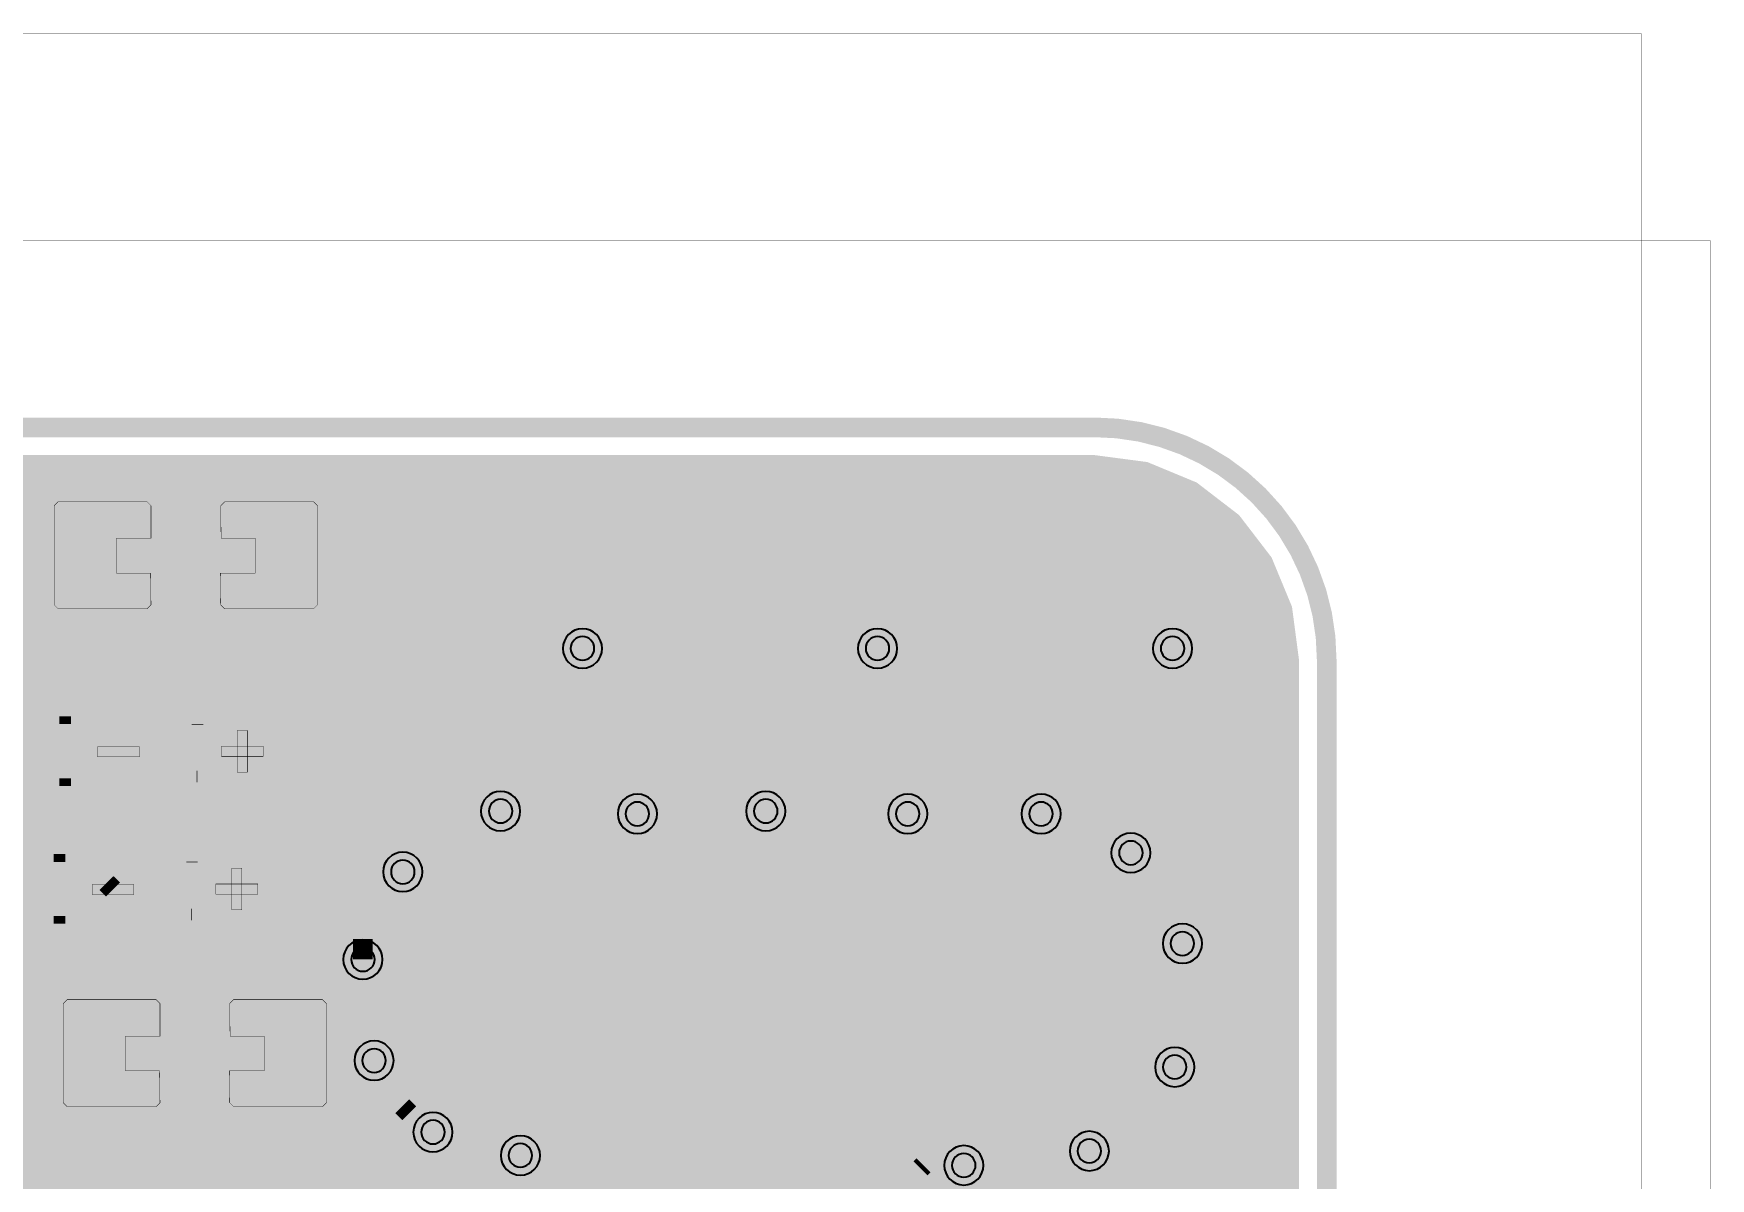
# Model space of a CAD drawing. Header units: millimetres. Extents: x -4.6 to 44.8, y -59.8 to 6.4.
# Drawn here: x 23.18 to 44.83, y -9.69 to 5.08 of the extents above; entities that cross this region are included whole.
import ezdxf

# ---------------------------------------------------------------- set-up
doc = ezdxf.new("R2010")
doc.units = ezdxf.units.MM
doc.header["$MEASUREMENT"] = 0
for name, color, linetype, true_color in [('Board-Outline-Layer', 7, 'Continuous', 0xff00ff), ('Bottom-Layer', 7, 'Continuous', 0x0000ff), ('Bottom-Paste-Mask-Layer', 7, 'Continuous', 0x800000), ('Bottom-Solder-Mask-Layer', 7, 'Continuous', 0xaa00ff), ('Document-Layer', 7, 'Continuous', 0xffffff), ('Hole-Layer', 7, 'Continuous', 0x222222), ('Multi-Layer', 7, 'Continuous', 0xc0c0c0), ('Top-Layer', 7, 'Continuous', 0xff0000), ('Top-Paste-Mask-Layer', 7, 'Continuous', 0x808080), ('Top-Silkscreen-Layer', 7, 'Continuous', 0xffcc00), ('Top-Solder-Mask-Layer', 7, 'Continuous', 0x800080)]:
    doc.layers.add(name, color=color, linetype=linetype, true_color=true_color)

msp = doc.modelspace()

# ---------------------------------------------------------------- hatches: boundary and pattern name
at = {"layer": 'Bottom-Layer'}
for points in [[(39.52, -3), (39.52, -40.317), (39.234, -39.841), (38.804, -39.491), (38.28, -39.308), (37.725, -39.314), (37.206, -39.508), (36.783, -39.867), (36.507, -40.348), (36.411, -40.895), (36.507, -41.441), (36.783, -41.923), (37.206, -42.282), (37.725, -42.476), (38.28, -42.481), (38.804, -42.298), (39.234, -41.948), (39.52, -41.473), (39.52, -55.166), (39.43, -55.85), (39.166, -56.487), (38.746, -57.034), (38.199, -57.454), (37.562, -57.718), (36.878, -57.808), (3, -57.808), (2.316, -57.718), (1.679, -57.454), (1.132, -57.034), (0.712, -56.487), (0.448, -55.85), (0.358, -55.166), (0.358, -3), (0.448, -2.316), (0.712, -1.679), (1.132, -1.132), (1.679, -0.712), (2.316, -0.448), (3, -0.358), (36.878, -0.358), (37.562, -0.448), (38.199, -0.712), (38.746, -1.132), (39.166, -1.679), (39.43, -2.316)], [(10.691, -40.82), (10.673, -40.842), (10.531, -41.119), (10.531, -41.431), (10.673, -41.708), (10.691, -41.73), (10.691, -48.852), (10.687, -48.856), (10.524, -49.091), (10.476, -49.373), (10.551, -49.649), (10.735, -49.868), (10.994, -49.989), (11.28, -49.99), (11.539, -49.87), (11.724, -49.652), (12.026, -49.756), (12.341, -49.707), (12.597, -49.516), (12.735, -49.228), (12.722, -48.91), (12.561, -48.634), (12.55, -48.621), (12.55, -41.73), (12.568, -41.708), (12.71, -41.431), (12.71, -41.119), (12.568, -40.842), (12.55, -40.82), (12.55, -22.624), (12.717, -22.718), (12.905, -22.759), (12.932, -22.763), (15.263, -25.093), (15.263, -44.884), (15.245, -44.906), (15.103, -45.183), (15.103, -45.495), (15.245, -45.772), (15.263, -45.794), (15.263, -48.84), (15.26, -48.845), (15.241, -48.872), (15.116, -49.145), (15.125, -49.445), (15.265, -49.71), (15.507, -49.887), (15.803, -49.938), (16.091, -49.855), (16.312, -49.653), (16.422, -49.374), (16.398, -49.075), (16.245, -48.817), (16.233, -48.803), (16.233, -45.794), (16.251, -45.772), (16.393, -45.495), (16.393, -45.183), (16.251, -44.906), (16.233, -44.884), (16.233, -24.892), (16.196, -24.706), (16.091, -24.549), (13.619, -22.076), (13.615, -22.049), (13.567, -21.844), (13.457, -21.665), (13.439, -21.643), (13.439, -16.855), (13.982, -17.398), (13.982, -19.262), (13.98, -19.313), (13.977, -19.355), (13.966, -19.421), (13.938, -19.732), (14.055, -20.021), (14.291, -20.224), (14.594, -20.297), (14.897, -20.224), (15.133, -20.021), (15.25, -19.732), (15.222, -19.421), (15.212, -19.355), (15.208, -19.313), (15.206, -19.262), (15.206, -17.145), (15.16, -16.91), (15.027, -16.712), (6.722, -8.406), (6.523, -8.274), (6.289, -8.227), (5.452, -8.227), (5.401, -8.225), (5.359, -8.222), (5.293, -8.211), (4.983, -8.183), (4.694, -8.3), (4.49, -8.536), (4.417, -8.839), (4.49, -9.142), (4.694, -9.378), (4.983, -9.495), (5.293, -9.467), (5.359, -9.457), (5.401, -9.453), (5.452, -9.451), (6.035, -9.451), (8.242, -11.658), (8.11, -11.789), (8.018, -11.95), (7.976, -12.131), (7.985, -12.317), (6.733, -11.065), (6.668, -10.802), (6.504, -10.587), (6.266, -10.455), (5.997, -10.43), (5.739, -10.514), (5.537, -10.695), (2.771, -7.929), (2.771, -7.567), (2.789, -7.545), (2.899, -7.366), (2.947, -7.161), (2.951, -7.134), (3.249, -6.835), (8.308, -6.835), (8.33, -6.853), (8.582, -6.988), (8.868, -7.005), (9.134, -6.9), (9.331, -6.693), (9.422, -6.422), (9.391, -6.137), (9.243, -5.893), (9.006, -5.733), (9.174, -5.679), (9.323, -5.583), (9.345, -5.565), (20.119, -5.565), (26.134, -11.58), (15.187, -11.58), (15.165, -11.562), (14.899, -11.423), (14.599, -11.415), (14.326, -11.54), (14.137, -11.773), (14.069, -12.065), (14.137, -12.357), (14.326, -12.59), (14.599, -12.715), (14.899, -12.707), (15.165, -12.568), (15.187, -12.55), (25.103, -12.55), (24.782, -12.69), (24.577, -12.974), (24.545, -13.323), (24.695, -13.639), (24.713, -13.661), (24.713, -13.717), (24.108, -14.322), (24.081, -14.325), (23.794, -14.414), (23.577, -14.621), (23.472, -14.902), (23.502, -15.2), (23.661, -15.455), (23.916, -15.614), (24.214, -15.644), (24.495, -15.539), (24.702, -15.322), (24.791, -15.036), (24.795, -15.008), (25.541, -14.261), (25.646, -14.104), (25.683, -13.918), (25.683, -13.661), (25.701, -13.639), (25.851, -13.323), (25.819, -12.974), (25.614, -12.69), (25.292, -12.55), (26.278, -12.55), (27.025, -13.297), (27.109, -13.364), (27.206, -13.411), (27.507, -13.592), (27.858, -13.594), (28.161, -13.417), (28.331, -13.109), (28.319, -12.758), (28.13, -12.462), (27.816, -12.304), (27.466, -12.329), (27.636, -12.123), (27.712, -11.867), (27.681, -11.602), (27.547, -11.371), (27.334, -11.211), (27.074, -11.148), (20.663, -4.737), (20.506, -4.632), (20.32, -4.595), (9.345, -4.595), (9.323, -4.577), (9.071, -4.442), (8.785, -4.425), (8.519, -4.53), (8.322, -4.737), (8.231, -5.008), (8.262, -5.293), (8.41, -5.537), (8.647, -5.697), (8.479, -5.751), (8.33, -5.847), (8.308, -5.865), (3.048, -5.865), (2.862, -5.902), (2.705, -6.007), (2.264, -6.447), (2.237, -6.451), (1.897, -6.575), (1.673, -6.858), (1.631, -7.217), (1.783, -7.545), (1.801, -7.567), (1.801, -8.13), (1.838, -8.316), (1.943, -8.473), (10.691, -17.221)], [(31.434, -7.239), (31.35, -6.815), (31.11, -6.455), (30.75, -6.215), (30.326, -6.131), (29.902, -6.215), (29.543, -6.455), (29.302, -6.815), (29.218, -7.239), (29.302, -7.663), (29.543, -8.023), (29.902, -8.263), (30.326, -8.347), (30.75, -8.263), (31.11, -8.023), (31.35, -7.663)], [(34.456, -6.131), (34.277, -6.179), (34.146, -6.31), (34.098, -6.489), (34.098, -7.989), (34.146, -8.168), (34.277, -8.299), (34.456, -8.347), (35.956, -8.347), (36.135, -8.299), (36.266, -8.168), (36.314, -7.989), (36.314, -6.489), (36.266, -6.31), (36.135, -6.179), (35.956, -6.131)], [(29.576, -7.239, 1), (31.076, -7.239, 1)], [(35.956, -6.489), (35.956, -7.989), (34.456, -7.989), (34.456, -6.489)]]:
    msp.add_hatch(color=256, dxfattribs=at).paths.add_polyline_path(points)
at = {"layer": 'Bottom-Paste-Mask-Layer'}
for points in [[(29.576, -7.239, 1), (31.076, -7.239, 1)], [(35.956, -6.489), (35.956, -7.989), (34.456, -7.989), (34.456, -6.489)]]:
    msp.add_hatch(color=256, dxfattribs=at).paths.add_polyline_path(points)
at = {"layer": 'Bottom-Solder-Mask-Layer'}
for points in [[(29.525, -7.239, 1), (31.127, -7.239, 1)], [(36.007, -6.438), (36.007, -8.04), (34.405, -8.04), (34.405, -6.438)]]:
    msp.add_hatch(color=256, dxfattribs=at).paths.add_polyline_path(points)
at = {"layer": 'Document-Layer'}
for points in [[(25.81, -4.451), (25.81, -3.911), (25.94, -3.911), (25.94, -4.451)], [(24.006, -4.123), (24.546, -4.123), (24.546, -4.253), (24.006, -4.253)], [(25.605, -4.116), (26.145, -4.116), (26.145, -4.246), (25.605, -4.246)], [(25.739, -6.229), (25.739, -5.689), (25.869, -5.689), (25.869, -6.229)], [(23.935, -5.901), (24.475, -5.901), (24.475, -6.031), (23.935, -6.031)], [(25.534, -5.894), (26.074, -5.894), (26.074, -6.024), (25.534, -6.024)]]:
    msp.add_hatch(color=256, dxfattribs=at).paths.add_polyline_path(points)
at = {"layer": 'Hole-Layer'}
for points in [[(29.876, -7.239, 1), (30.776, -7.239, 1)], [(34.756, -7.239, 1), (35.656, -7.239, 1)]]:
    msp.add_hatch(color=256, dxfattribs=at).paths.add_polyline_path(points)
at = {"layer": 'Multi-Layer'}
for points in [[(29.576, -7.239, 1), (31.076, -7.239, 1)], [(29.576, -7.239, 1), (31.076, -7.239, 1)], [(29.576, -7.239, 1), (31.076, -7.239, 1)], [(35.956, -6.489), (35.956, -7.989), (34.456, -7.989), (34.456, -6.489)], [(35.956, -6.489), (35.956, -7.989), (34.456, -7.989), (34.456, -6.489)], [(35.956, -6.489), (35.956, -7.989), (34.456, -7.989), (34.456, -6.489)]]:
    msp.add_hatch(color=256, dxfattribs=at).paths.add_polyline_path(points)
at = {"layer": 'Top-Layer'}
for points in [[(3, -0.358), (5.402, -0.358), (5.299, -0.484), (5.262, -0.642), (5.262, -1.542), (5.31, -1.721), (5.441, -1.852), (5.62, -1.9), (6.42, -1.9), (6.591, -1.857), (6.72, -1.738), (6.743, -1.769), (6.769, -1.797), (6.844, -1.884), (6.903, -1.981), (6.863, -2.042), (6.816, -2.098), (6.69, -2.151), (6.593, -2.246), (6.465, -2.132), (6.298, -2.091), (4.888, -2.091), (4.709, -2.139), (4.578, -2.27), (4.53, -2.449), (4.53, -3.799), (4.606, -4.02), (4.801, -4.147), (3.588, -4.147), (3.354, -4.193), (3.155, -4.326), (2.918, -4.564), (2.785, -4.762), (2.738, -4.997), (2.738, -6.627), (2.447, -6.469), (2.116, -6.471), (1.827, -6.634), (1.652, -6.916), (1.637, -7.247), (1.783, -7.545), (1.801, -7.567), (1.801, -10.637), (1.838, -10.822), (1.943, -10.98), (2.45, -11.487), (2.488, -11.569), (2.501, -11.659), (2.501, -12.045), (2.581, -12.27), (2.784, -12.395), (2.581, -12.52), (2.501, -12.745), (2.501, -13.552), (2.549, -13.731), (2.68, -13.862), (2.859, -13.91), (3.723, -13.91), (3.792, -13.903), (3.858, -13.883), (4.079, -13.811), (4.307, -13.77), (4.467, -13.796), (4.625, -13.836), (4.689, -14.071), (4.711, -14.314), (4.711, -15.509), (4.197, -15.506), (3.71, -15.67), (3.303, -15.984), (3.02, -16.413), (2.893, -16.911), (2.934, -17.423), (3.139, -17.894), (3.487, -18.273), (3.938, -18.518), (4.445, -18.602), (4.456, -18.602), (4.466, -18.603), (4.476, -18.602), (4.558, -18.6), (4.569, -18.599), (4.581, -18.599), (4.73, -18.584), (4.738, -18.583), (4.746, -18.582), (4.875, -18.564), (4.98, -18.553), (5.01, -18.552), (5.034, -18.553), (5.051, -18.556), (5.066, -18.56), (5.082, -18.567), (5.104, -18.58), (5.134, -18.602), (5.177, -18.642), (7.516, -20.981), (7.516, -25.273), (7.562, -25.507), (7.695, -25.706), (8.32, -26.331), (8.518, -26.463), (8.753, -26.51), (9.009, -26.538), (9.253, -26.622), (9.327, -26.647), (9.405, -26.656), (9.693, -26.707), (9.946, -26.854), (10.321, -27.229), (10.321, -30.024), (10.368, -30.258), (10.501, -30.457), (10.797, -30.754), (10.934, -31.026), (10.981, -31.328), (10.981, -31.856), (11.029, -32.035), (11.16, -32.166), (11.339, -32.214), (11.424, -32.214), (11.473, -32.275), (11.514, -32.342), (11.455, -32.449), (11.38, -32.546), (11.311, -32.658), (11.286, -32.788), (11.286, -33.748), (11.166, -34.004), (10.99, -34.226), (9.404, -35.812), (9.272, -36.011), (9.225, -36.245), (9.225, -39.444), (9.189, -39.754), (9.084, -40.048), (9.057, -40.125), (9.047, -40.206), (8.995, -40.49), (8.845, -40.736), (8.33, -41.251), (8.251, -41.349), (8.193, -41.461), (5.16, -38.428), (5.576, -38.116), (5.866, -37.683), (5.997, -37.179), (5.955, -36.661), (5.745, -36.185), (5.389, -35.804), (4.928, -35.563), (4.413, -35.486), (3.902, -35.584), (3.451, -35.844), (3.451, -34.319), (4.175, -33.595), (4.191, -33.581), (4.696, -33.582), (5.174, -33.421), (5.576, -33.116), (5.859, -32.698), (5.994, -32.211), (5.966, -31.707), (5.779, -31.238), (5.451, -30.854), (5.018, -30.595), (4.524, -30.488), (4.023, -30.544), (3.565, -30.758), (3.2, -31.107), (2.966, -31.554), (2.887, -32.053), (2.971, -32.551), (3.067, -32.84), (3.107, -32.981), (3.12, -33.038), (3.129, -33.09), (3.133, -33.136), (3.134, -33.174), (3.13, -33.206), (3.125, -33.232), (3.116, -33.257), (3.103, -33.282), (3.083, -33.311), (3.047, -33.351), (2.623, -33.775), (2.518, -33.932), (2.481, -34.118), (2.481, -37.657), (2.518, -37.842), (2.623, -38), (7.206, -42.583), (7.206, -45.2), (7.243, -45.385), (7.348, -45.543), (8.811, -47.005), (8.849, -47.088), (8.862, -47.178), (8.862, -47.529), (8.941, -47.754), (9.145, -47.879), (8.941, -48.004), (8.862, -48.229), (8.862, -49.036), (8.91, -49.215), (9.041, -49.346), (9.22, -49.394), (10.084, -49.394), (10.263, -49.346), (10.394, -49.215), (10.442, -49.036), (10.442, -48.229), (10.363, -48.004), (10.159, -47.879), (10.363, -47.754), (10.442, -47.529), (10.442, -47.258), (10.454, -47.257), (10.465, -47.256), (10.824, -47.256), (10.817, -47.31), (10.815, -47.365), (10.815, -48.6), (10.82, -48.677), (10.833, -48.753), (10.637, -48.907), (10.512, -49.123), (10.476, -49.37), (10.533, -49.613), (10.676, -49.817), (10.884, -49.954), (10.884, -50.894), (10.956, -51.197), (11.157, -51.435), (11.444, -51.558), (11.755, -51.538), (12.023, -51.38), (12.192, -51.117), (12.373, -51.391), (12.663, -51.547), (12.991, -51.547), (13.281, -51.391), (13.462, -51.117), (13.616, -51.365), (13.86, -51.524), (14.149, -51.565), (14.427, -51.481), (14.778, -51.831), (14.935, -51.936), (15.121, -51.973), (15.613, -51.973), (15.799, -51.936), (15.956, -51.831), (16.591, -51.196), (16.591, -53.178), (16.555, -53.487), (16.45, -53.781), (16.423, -53.858), (16.413, -53.94), (16.361, -54.223), (16.211, -54.47), (15.965, -54.715), (15.763, -54.48), (15.477, -54.36), (15.167, -54.381), (14.9, -54.54), (14.732, -54.801), (14.551, -54.527), (14.261, -54.371), (13.933, -54.371), (13.643, -54.527), (13.462, -54.801), (13.289, -54.535), (13.014, -54.377), (12.697, -54.364), (12.686, -54.365), (12.672, -54.363), (12.652, -54.357), (12.631, -54.349), (12.613, -54.339), (12.602, -54.333), (12.591, -54.323), (11.655, -53.387), (11.497, -53.282), (11.312, -53.245), (10.592, -53.245), (10.518, -53.231), (10.454, -53.191), (10.342, -53.12), (10.211, -53.095), (9.825, -53.095), (9.735, -53.082), (9.653, -53.044), (5.077, -48.468), (5.518, -48.174), (5.835, -47.748), (5.991, -47.241), (5.967, -46.71), (5.767, -46.219), (5.413, -45.823), (4.947, -45.569), (4.423, -45.486), (3.901, -45.584), (3.443, -45.851), (3.101, -46.257), (2.914, -46.753), (2.905, -47.284), (3.075, -47.787), (3.404, -48.204), (3.854, -48.486), (3.911, -48.525), (3.942, -48.55), (3.962, -48.57), (4.006, -48.73), (4.102, -48.866), (8.938, -53.701), (8.976, -53.784), (8.989, -53.874), (8.989, -54.26), (9.068, -54.485), (9.272, -54.61), (9.068, -54.735), (8.989, -54.96), (8.989, -55.767), (9.037, -55.946), (9.168, -56.077), (9.347, -56.125), (10.211, -56.125), (10.39, -56.077), (10.521, -55.946), (10.569, -55.767), (10.569, -54.96), (10.49, -54.735), (10.286, -54.61), (10.49, -54.485), (10.569, -54.26), (10.569, -54.217), (10.581, -54.215), (10.592, -54.215), (11.111, -54.215), (11.298, -54.403), (11.081, -54.549), (10.935, -54.767), (10.884, -55.024), (10.884, -56.259), (10.894, -56.377), (10.925, -56.492), (6.424, -56.492), (4.93, -54.998), (4.93, -53.71), (4.934, -53.703), (4.952, -53.676), (4.981, -53.641), (5.018, -53.602), (5.122, -53.504), (5.241, -53.404), (5.365, -53.303), (5.367, -53.301), (5.37, -53.299), (5.377, -53.293), (5.755, -52.888), (5.967, -52.377), (5.987, -51.823), (5.813, -51.298), (5.466, -50.867), (4.99, -50.584), (4.445, -50.486), (3.9, -50.584), (3.424, -50.867), (3.077, -51.298), (2.903, -51.823), (2.923, -52.377), (3.135, -52.888), (3.513, -53.293), (3.52, -53.299), (3.523, -53.301), (3.525, -53.303), (3.649, -53.404), (3.768, -53.504), (3.872, -53.602), (3.909, -53.641), (3.938, -53.676), (3.956, -53.703), (3.96, -53.71), (3.96, -55.199), (3.997, -55.385), (4.102, -55.542), (5.88, -57.32), (6.037, -57.425), (6.223, -57.462), (12.949, -57.462), (13.135, -57.425), (13.292, -57.32), (13.729, -56.883), (13.768, -56.846), (13.79, -56.858), (13.812, -56.869), (13.829, -56.877), (13.846, -56.884), (13.865, -56.891), (13.885, -56.898), (13.901, -56.903), (13.917, -56.908), (14.051, -56.931), (14.187, -56.926), (14.491, -57.229), (14.648, -57.334), (14.834, -57.371), (15.707, -57.371), (15.778, -57.366), (15.847, -57.351), (16.568, -57.351), (16.754, -57.314), (16.911, -57.209), (17.458, -56.662), (17.54, -56.624), (17.63, -56.611), (17.635, -56.611), (17.814, -56.563), (17.945, -56.432), (17.993, -56.253), (17.993, -55.446), (17.914, -55.221), (17.711, -55.096), (17.914, -54.971), (17.993, -54.746), (17.993, -53.94), (17.984, -53.858), (17.956, -53.781), (17.851, -53.487), (17.815, -53.178), (17.815, -49.639), (18.347, -49.107), (18.48, -48.908), (18.526, -48.674), (18.526, -47.531), (18.48, -47.297), (18.347, -47.098), (18.05, -46.802), (17.914, -46.529), (17.866, -46.227), (17.866, -46.193), (17.857, -46.111), (17.829, -46.034), (17.724, -45.74), (17.688, -45.431), (17.688, -45.314), (17.724, -45.004), (17.829, -44.71), (17.857, -44.633), (17.866, -44.552), (17.866, -43.745), (17.787, -43.52), (17.584, -43.395), (17.787, -43.27), (17.866, -43.045), (17.866, -42.238), (17.818, -42.059), (17.687, -41.928), (17.508, -41.88), (16.644, -41.88), (16.435, -41.948), (16.305, -42.125), (16.284, -42.13), (16.263, -42.132), (15.998, -42.132), (15.971, -42.132), (15.971, -42), (15.925, -41.755), (15.793, -41.544), (16.244, -41.544), (16.423, -41.496), (16.554, -41.364), (16.602, -41.185), (16.602, -38.985), (16.554, -38.806), (16.423, -38.675), (16.244, -38.627), (12.744, -38.627), (12.565, -38.675), (12.434, -38.806), (12.386, -38.985), (12.386, -40.695), (12.126, -40.615), (11.856, -40.646), (11.621, -40.783), (11.377, -40.643), (11.097, -40.617), (10.831, -40.709), (10.627, -40.902), (10.627, -40.206), (10.618, -40.125), (10.59, -40.048), (10.485, -39.754), (10.449, -39.444), (10.449, -36.498), (11.263, -35.684), (11.482, -35.497), (11.727, -35.346), (12.744, -35.346), (12.923, -35.298), (13.055, -35.167), (13.102, -34.988), (13.102, -32.788), (13.078, -32.658), (13.009, -32.546), (12.922, -32.432), (12.859, -32.304), (12.912, -32.179), (12.982, -32.062), (13.031, -31.964), (13.048, -31.856), (13.048, -30.464), (13.337, -30.754), (13.474, -31.026), (13.521, -31.328), (13.521, -31.856), (13.589, -32.065), (13.766, -32.196), (13.821, -32.258), (13.866, -32.327), (13.799, -32.427), (13.715, -32.513), (13.62, -32.636), (13.586, -32.788), (13.586, -34.988), (13.634, -35.167), (13.765, -35.298), (13.944, -35.346), (14.962, -35.346), (15.207, -35.497), (15.425, -35.684), (19.708, -39.967), (19.708, -46.087), (19.672, -46.397), (19.567, -46.691), (19.539, -46.768), (19.53, -46.849), (19.53, -46.884), (19.483, -47.186), (19.346, -47.458), (19.049, -47.755), (18.916, -47.954), (18.87, -48.188), (18.87, -50.089), (18.916, -50.323), (19.049, -50.522), (19.211, -50.684), (19.41, -50.93), (19.553, -51.212), (19.655, -51.357), (19.813, -51.435), (19.609, -51.56), (19.53, -51.785), (19.53, -52.592), (19.578, -52.771), (19.709, -52.902), (19.888, -52.95), (20.752, -52.95), (20.972, -52.874), (21.1, -52.678), (21.116, -52.675), (21.133, -52.674), (33.555, -52.674), (33.741, -52.637), (33.899, -52.532), (36.367, -50.063), (36.4, -50.033), (36.412, -50.024), (36.42, -50.026), (36.5, -50.045), (36.604, -50.07), (36.613, -50.072), (36.623, -50.074), (36.681, -50.085), (36.691, -50.086), (36.701, -50.088), (36.763, -50.096), (36.775, -50.097), (36.788, -50.098), (36.797, -50.099), (36.826, -50.101), (36.854, -50.102), (36.867, -50.102), (36.88, -50.103), (37.367, -50.013), (37.782, -49.741), (38.06, -49.331), (38.157, -48.845), (38.06, -48.359), (37.783, -47.949), (37.368, -47.677), (36.881, -47.587), (36.396, -47.691), (35.99, -47.975), (35.944, -47.886), (35.881, -47.809), (33.868, -45.795), (33.868, -39.886), (38.443, -35.311), (38.548, -35.154), (38.585, -34.968), (38.585, -14.859), (38.548, -14.673), (38.443, -14.516), (37.758, -13.831), (37.673, -13.763), (37.575, -13.716), (36.661, -12.802), (36.504, -12.697), (36.318, -12.66), (32.718, -12.66), (32.747, -12.581), (32.757, -12.497), (32.757, -12.246), (32.77, -12.157), (32.808, -12.074), (33.171, -11.711), (33.276, -11.554), (33.313, -11.368), (33.314, -11.353), (33.317, -11.338), (33.437, -11.282), (33.528, -11.187), (33.657, -11.306), (33.828, -11.349), (34.628, -11.349), (34.807, -11.301), (34.938, -11.17), (34.986, -10.991), (34.986, -10.091), (34.938, -9.912), (34.807, -9.781), (34.628, -9.733), (34.322, -9.733), (35.549, -8.506), (35.61, -8.432), (35.655, -8.347), (35.956, -8.347), (36.135, -8.299), (36.266, -8.168), (36.314, -7.989), (36.314, -6.489), (36.266, -6.31), (36.135, -6.179), (35.956, -6.131), (34.456, -6.131), (34.277, -6.179), (34.146, -6.31), (34.098, -6.489), (34.098, -7.989), (34.168, -8.202), (34.351, -8.332), (33.001, -9.682), (32.919, -9.72), (32.829, -9.733), (32.428, -9.733), (32.249, -9.781), (32.118, -9.912), (32.07, -10.091), (32.07, -10.991), (32.103, -11.141), (32.196, -11.264), (32.155, -11.272), (32.114, -11.275), (31.671, -11.275), (31.774, -11.149), (31.811, -10.991), (31.811, -10.091), (31.736, -9.872), (31.543, -9.744), (31.54, -9.727), (31.538, -9.71), (31.538, -7.966), (31.502, -7.783), (31.4, -7.627), (31.386, -7.611), (31.412, -7.476), (31.414, -7.465), (31.416, -7.454), (31.429, -7.357), (31.43, -7.342), (31.431, -7.327), (31.434, -7.273), (31.434, -7.261), (31.434, -7.249), (31.353, -6.822), (31.114, -6.46), (30.755, -6.217), (30.329, -6.131), (29.904, -6.215), (29.543, -6.455), (29.302, -6.816), (29.218, -7.242), (29.304, -7.667), (29.547, -8.027), (29.909, -8.266), (30.336, -8.347), (30.348, -8.347), (30.36, -8.347), (30.414, -8.344), (30.429, -8.343), (30.444, -8.341), (30.542, -8.329), (30.552, -8.327), (30.563, -8.325), (30.568, -8.324), (30.568, -9.71), (30.567, -9.727), (30.563, -9.744), (30.444, -9.8), (30.353, -9.895), (30.224, -9.776), (30.053, -9.733), (29.253, -9.733), (29.053, -9.794), (28.921, -9.956), (28.8, -9.866), (28.652, -9.834), (27.788, -9.834), (27.719, -9.841), (27.653, -9.86), (27.402, -9.94), (27.141, -9.979), (27.007, -9.964), (26.874, -9.939), (26.874, -9.528), (26.929, -9.252), (27.084, -9.017), (27.16, -8.902), (27.187, -8.766), (27.187, -7.998), (27.258, -7.84), (27.282, -7.669), (27.282, -4.866), (27.291, -4.807), (27.293, -4.749), (27.293, -2.186), (27.247, -1.952), (27.114, -1.753), (27.07, -1.71), (27.07, -0.962), (27.022, -0.783), (26.891, -0.652), (26.712, -0.604), (25.58, -0.604), (25.401, -0.652), (25.27, -0.783), (25.222, -0.962), (25.222, -2.041), (25.122, -1.941), (25.084, -1.858), (25.07, -1.768), (25.07, -0.962), (25.022, -0.783), (24.891, -0.652), (24.712, -0.604), (23.58, -0.604), (23.401, -0.652), (23.27, -0.783), (23.222, -0.962), (23.222, -2.34), (23.27, -2.519), (23.401, -2.65), (23.58, -2.698), (24.386, -2.698), (24.475, -2.711), (24.558, -2.749), (25.286, -3.477), (25.162, -3.607), (25.117, -3.781), (25.117, -4.581), (25.165, -4.76), (25.296, -4.891), (25.475, -4.939), (26.058, -4.939), (26.058, -5.2), (25.404, -5.2), (25.225, -5.248), (25.094, -5.38), (25.046, -5.559), (25.046, -6.359), (25.06, -6.459), (25.102, -6.551), (24.674, -6.979), (24.592, -7.017), (24.502, -7.031), (23.696, -7.031), (23.517, -7.079), (23.386, -7.21), (23.338, -7.389), (23.338, -8.766), (23.386, -8.945), (23.517, -9.076), (23.696, -9.124), (24.828, -9.124), (25.008, -9.076), (25.139, -8.945), (25.187, -8.766), (25.187, -7.96), (25.2, -7.87), (25.238, -7.788), (25.338, -7.688), (25.338, -8.766), (25.365, -8.902), (25.441, -9.017), (25.586, -9.228), (25.648, -9.476), (25.587, -9.697), (25.447, -9.879), (25.338, -9.915), (25.227, -9.944), (25.11, -9.863), (24.969, -9.834), (24.105, -9.834), (23.926, -9.882), (23.795, -10.013), (23.747, -10.192), (23.747, -10.912), (22.726, -10.912), (22.726, -10.482), (22.71, -10.377), (22.665, -10.282), (22.71, -10.186), (22.726, -10.082), (22.726, -9.682), (22.71, -9.577), (22.665, -9.482), (22.71, -9.386), (22.726, -9.282), (22.726, -8.882), (22.71, -8.777), (22.665, -8.682), (22.71, -8.586), (22.726, -8.482), (22.726, -8.082), (22.71, -7.977), (22.665, -7.882), (22.71, -7.786), (22.726, -7.682), (22.726, -7.282), (22.71, -7.177), (22.665, -7.082), (22.71, -6.986), (22.726, -6.882), (22.726, -6.482), (22.721, -6.424), (22.708, -6.368), (22.728, -6.367), (22.749, -6.367), (23.424, -6.367), (23.435, -6.367), (23.447, -6.369), (23.496, -6.547), (23.627, -6.676), (23.805, -6.724), (24.605, -6.724), (24.784, -6.676), (24.915, -6.545), (24.963, -6.365), (24.963, -5.565), (24.915, -5.386), (24.784, -5.255), (24.605, -5.207), (23.942, -5.207), (24.153, -4.997), (24.235, -4.959), (24.325, -4.946), (24.676, -4.946), (24.855, -4.898), (24.986, -4.767), (25.034, -4.587), (25.034, -3.787), (24.986, -3.608), (24.855, -3.477), (24.676, -3.429), (23.876, -3.429), (23.697, -3.477), (23.566, -3.608), (23.518, -3.787), (23.518, -4.138), (23.505, -4.228), (23.467, -4.311), (23.181, -4.596), (22.749, -4.596), (22.728, -4.596), (22.708, -4.595), (22.721, -4.539), (22.726, -4.482), (22.726, -4.082), (22.71, -3.977), (22.665, -3.882), (22.71, -3.786), (22.726, -3.682), (22.726, -3.282), (22.71, -3.177), (22.665, -3.082), (22.71, -2.986), (22.726, -2.882), (22.726, -2.482), (22.71, -2.377), (22.665, -2.282), (22.71, -2.186), (22.726, -2.082), (22.726, -1.682), (22.71, -1.577), (22.665, -1.482), (22.71, -1.386), (22.726, -1.282), (22.726, -0.582), (22.706, -0.463), (22.648, -0.358), (36.878, -0.358), (37.562, -0.448), (38.199, -0.712), (38.746, -1.132), (39.166, -1.679), (39.43, -2.316), (39.52, -3), (39.52, -40.317), (39.234, -39.841), (38.804, -39.491), (38.28, -39.308), (37.725, -39.314), (37.206, -39.508), (36.783, -39.867), (36.507, -40.348), (36.411, -40.895), (36.507, -41.441), (36.783, -41.923), (37.206, -42.282), (37.725, -42.476), (38.28, -42.481), (38.804, -42.298), (39.234, -41.948), (39.52, -41.473), (39.52, -55.166), (39.43, -55.85), (39.166, -56.487), (38.746, -57.034), (38.199, -57.454), (37.562, -57.718), (36.878, -57.808), (3, -57.808), (2.316, -57.718), (1.679, -57.454), (1.132, -57.034), (0.712, -56.487), (0.448, -55.85), (0.358, -55.166), (0.358, -3), (0.448, -2.316), (0.712, -1.679), (1.132, -1.132), (1.679, -0.712), (2.316, -0.448)], [(24.712, -0.962), (24.712, -2.34), (23.58, -2.34), (23.58, -0.962)], [(26.712, -0.962), (26.712, -2.34), (25.58, -2.34), (25.58, -0.962)], [(24.676, -4.587), (23.876, -4.587), (23.876, -3.787), (24.676, -3.787)], [(26.275, -4.581), (25.475, -4.581), (25.475, -3.781), (26.275, -3.781)], [(24.605, -6.365), (23.805, -6.365), (23.805, -5.565), (24.605, -5.565)], [(26.204, -6.359), (25.404, -6.359), (25.404, -5.559), (26.204, -5.559)], [(29.576, -7.239, 1), (31.076, -7.239, 1)], [(35.956, -6.489), (35.956, -7.989), (34.456, -7.989), (34.456, -6.489)], [(24.828, -7.389), (24.828, -8.766), (23.696, -8.766), (23.696, -7.389)], [(26.828, -7.389), (26.828, -8.766), (25.696, -8.766), (25.696, -7.389)]]:
    msp.add_hatch(color=256, dxfattribs=at).paths.add_polyline_path(points)
at = {"layer": 'Top-Paste-Mask-Layer'}
for points in [[(24.696, -1.011), (24.696, -1.431), (24.251, -1.431), (24.251, -1.881), (24.691, -1.881), (24.696, -2.291), (24.646, -2.341), (23.496, -2.341), (23.446, -2.291), (23.446, -1.011), (23.496, -0.961), (24.646, -0.961)], [(26.846, -1.011), (26.846, -2.291), (26.796, -2.341), (25.646, -2.341), (25.596, -2.291), (25.591, -1.881), (26.041, -1.881), (26.041, -1.431), (25.601, -1.431), (25.596, -1.011), (25.646, -0.961), (26.796, -0.961)], [(24.676, -4.587), (23.876, -4.587), (23.876, -3.787), (24.676, -3.787)], [(26.275, -4.581), (25.475, -4.581), (25.475, -3.781), (26.275, -3.781)], [(24.605, -6.365), (23.805, -6.365), (23.805, -5.565), (24.605, -5.565)], [(26.204, -6.359), (25.404, -6.359), (25.404, -5.559), (26.204, -5.559)], [(29.576, -7.239, 1), (31.076, -7.239, 1)], [(35.956, -6.489), (35.956, -7.989), (34.456, -7.989), (34.456, -6.489)], [(24.812, -7.437), (24.812, -7.857), (24.367, -7.857), (24.367, -8.307), (24.807, -8.307), (24.812, -8.717), (24.762, -8.767), (23.612, -8.767), (23.562, -8.717), (23.562, -7.437), (23.612, -7.387), (24.762, -7.387)], [(26.962, -7.437), (26.962, -8.717), (26.912, -8.767), (25.762, -8.767), (25.712, -8.717), (25.707, -8.307), (26.157, -8.307), (26.157, -7.857), (25.717, -7.857), (25.712, -7.437), (25.762, -7.387), (26.912, -7.387)]]:
    msp.add_hatch(color=256, dxfattribs=at).paths.add_polyline_path(points)
at = {"layer": 'Top-Solder-Mask-Layer'}
for points in [[(24.763, -0.912), (24.763, -2.39), (23.529, -2.39), (23.529, -0.912)], [(26.763, -0.912), (26.763, -2.39), (25.529, -2.39), (25.529, -0.912)], [(24.727, -4.638), (23.825, -4.638), (23.825, -3.737), (24.727, -3.737)], [(26.326, -4.631), (25.424, -4.631), (25.424, -3.73), (26.326, -3.73)], [(24.656, -6.416), (23.754, -6.416), (23.754, -5.515), (24.656, -5.515)], [(26.255, -6.409), (25.353, -6.409), (25.353, -5.508), (26.255, -5.508)], [(29.525, -7.239, 1), (31.127, -7.239, 1)], [(36.007, -6.438), (36.007, -8.04), (34.405, -8.04), (34.405, -6.438)], [(24.879, -7.338), (24.879, -8.816), (23.645, -8.816), (23.645, -7.338)], [(26.879, -7.338), (26.879, -8.816), (25.645, -8.816), (25.645, -7.338)]]:
    msp.add_hatch(color=256, dxfattribs=at).paths.add_polyline_path(points)

# ---------------------------------------------------------------- linework, layer by layer
at = {"layer": 'Board-Outline-Layer', "const_width": 0.254}
msp.add_lwpolyline([(0, -55.166), (0, -3, -0.414), (3, 0), (36.878, 0, -0.414), (39.878, -3), (39.878, -55.166, -0.414), (36.878, -58.166), (3, -58.166, -0.414)], format="xyb", close=True, dxfattribs=at)
at = {"layer": 'Bottom-Layer', "const_width": 0.00508}
msp.add_lwpolyline([(-4.572, -58.801), (-4.572, 5.08), (43.942, 5.08), (43.942, -58.801)], close=True, dxfattribs=at)
at = {"layer": 'Bottom-Layer', "const_width": 0.254}
msp.add_lwpolyline([(20.32, -5.08), (27.051, -11.811)], dxfattribs=at)
at = {"layer": 'Document-Layer', "const_width": 0.00508}
for points in [[(25.605, -4.116), (26.145, -4.116), (26.145, -4.246), (25.605, -4.246)], [(25.81, -4.451), (25.81, -3.911), (25.94, -3.911), (25.94, -4.451)], [(24.006, -4.123), (24.546, -4.123), (24.546, -4.253), (24.006, -4.253)], [(25.739, -6.229), (25.739, -5.689), (25.869, -5.689), (25.869, -6.229)], [(23.935, -5.901), (24.475, -5.901), (24.475, -6.031), (23.935, -6.031)], [(25.534, -5.894), (26.074, -5.894), (26.074, -6.024), (25.534, -6.024)]]:
    msp.add_lwpolyline(points, close=True, dxfattribs=at)
at = {"layer": 'Hole-Layer'}
for points in [[(30.115, -2.853, 1), (30.42, -2.853), (30.42, -2.853, 1), (30.115, -2.853)], [(33.925, -2.853, 1), (34.23, -2.853), (34.23, -2.853, 1), (33.925, -2.853)], [(37.735, -2.853, 1), (38.04, -2.853), (38.04, -2.853, 1), (37.735, -2.853)], [(37.862, -6.663, 1), (38.167, -6.663), (38.167, -6.663, 1), (37.862, -6.663)]]:
    msp.add_lwpolyline(points, format="xyb", dxfattribs=at)
for points in [[(29.058, -4.953, 1), (29.363, -4.953, 1)], [(30.824, -4.989, 1), (31.129, -4.989, 1)], [(32.482, -4.953, 1), (32.787, -4.953, 1)], [(34.315, -4.989, 1), (34.62, -4.989, 1)], [(36.037, -4.989, 1), (36.342, -4.989, 1)], [(37.197, -5.492, 1), (37.502, -5.492, 1)], [(27.795, -5.738, 1), (28.1, -5.738, 1)], [(27.28, -6.868, 1), (27.585, -6.868, 1)], [(27.424, -8.173, 1), (27.729, -8.173, 1)], [(37.763, -8.256, 1), (38.068, -8.256, 1)], [(28.185, -9.096, 1), (28.49, -9.096, 1)], [(29.313, -9.397, 1), (29.618, -9.397, 1)], [(36.66, -9.34, 1), (36.965, -9.34, 1)], [(35.039, -9.525, 1), (35.344, -9.525, 1)]]:
    msp.add_lwpolyline(points, format="xyb", close=True, dxfattribs=at)
at = {"layer": 'Multi-Layer'}
for points in [[(30.014, -2.853, 1), (30.522, -2.853, 1)], [(33.824, -2.853, 1), (34.332, -2.853, 1)], [(37.634, -2.853, 1), (38.142, -2.853, 1)], [(28.956, -4.953, 1), (29.464, -4.953, 1)], [(30.723, -4.989, 1), (31.231, -4.989, 1)], [(32.38, -4.953, 1), (32.888, -4.953, 1)], [(34.214, -4.989, 1), (34.722, -4.989, 1)], [(35.936, -4.989, 1), (36.444, -4.989, 1)], [(37.095, -5.492, 1), (37.603, -5.492, 1)], [(27.693, -5.738, 1), (28.201, -5.738, 1)], [(37.761, -6.663, 1), (38.269, -6.663, 1)], [(27.178, -6.868, 1), (27.686, -6.868, 1)], [(27.322, -8.173, 1), (27.83, -8.173, 1)], [(37.662, -8.256, 1), (38.17, -8.256, 1)], [(28.083, -9.096, 1), (28.591, -9.096, 1)], [(36.559, -9.34, 1), (37.067, -9.34, 1)], [(29.212, -9.397, 1), (29.72, -9.397, 1)], [(34.938, -9.525, 1), (35.446, -9.525, 1)]]:
    msp.add_lwpolyline(points, format="xyb", close=True, dxfattribs=at)
at = {"layer": 'Top-Layer', "const_width": 0.00508}
msp.add_lwpolyline([(-3.302, -58.547), (-3.302, 2.413), (44.831, 2.413), (44.831, -58.547)], close=True, dxfattribs=at)
at = {"layer": 'Top-Layer'}
for points, const_width in [([(26.146, -1.651), (26.681, -2.186)], 0.508), ([(24.146, -1.651), (25.875, -3.38)], 0.254), ([(26.681, -2.186), (26.681, -4.749)], 0.508), ([(25.875, -3.38), (25.875, -4.181)], 0.254), ([(24.276, -4.187), (23.382, -5.082)], 0.254), ([(26.681, -4.749), (26.67, -4.76)], 0.508), ([(26.67, -4.76), (26.67, -7.669)], 0.508), ([(23.382, -5.082), (21.968, -5.082)], 0.254), ([(29.42, -4.953), (32.634, -4.953)], 0.254), ([(32.634, -4.953), (35.941, -4.953)], 0.254), ([(27.701, -5.954), (28.194, -5.461)], 0.254), ([(37.242, -5.492), (37.592, -5.842)], 0.254), ([(21.968, -5.882), (24.121, -5.882)], 0.254), ([(24.121, -5.882), (24.205, -5.965)], 0.254), ([(25.804, -5.959), (25.804, -6.535)], 0.254), ([(25.804, -6.535), (24.262, -8.077)], 0.254), ([(27.432, -6.868), (27.432, -6.604)], 0.254), ([(27.432, -7.537), (27.432, -6.868)], 0.254), ([(30.326, -7.239), (31.053, -7.966)], 0.254), ([(35.206, -8.163), (35.206, -7.239)], 0.254), ([(38.1, -7.068), (38.1, -7.874)], 0.254), ([(26.67, -7.669), (26.262, -8.077)], 0.508), ([(26.262, -8.077), (26.262, -10.394)], 0.508), ([(31.053, -7.966), (31.053, -10.541)], 0.254), ([(32.828, -10.541), (35.206, -8.163)], 0.254), ([(37.831, -8.524), (37.459, -8.896)], 0.254), ([(28.03, -8.853), (27.94, -8.763)], 0.254), ([(29.653, -10.541), (29.653, -9.525)], 0.254), ([(34.671, -9.525), (34.633, -9.563)], 0.254), ([(35.192, -9.525), (34.671, -9.525)], 0.254), ([(35.941, -9.525), (35.192, -9.525)], 0.254)]:
    msp.add_lwpolyline(points, dxfattribs=dict(at, const_width=const_width))
at = {"layer": 'Top-Layer', "const_width": 0.254}
for points in [[(29.42, -4.953, 0.199), (28.194, -5.461)], [(37.242, -5.492, 0.199), (35.941, -4.953)], [(27.701, -5.954, 0.199), (27.432, -6.604)], [(38.05, -6.655, 0.137), (37.592, -5.842)], [(38.1, -7.068, 0.06), (38.05, -6.655)], [(27.432, -7.537, 0.095), (27.556, -8.181)], [(37.997, -8.298, 0.12), (38.1, -7.874)], [(27.556, -8.181, 0.102), (27.94, -8.763)], [(37.831, -8.524, 0.077), (37.997, -8.298)], [(28.03, -8.853, 0.058), (28.337, -9.096)], [(36.813, -9.34, 0.092), (37.459, -8.896)], [(28.337, -9.096, 0.139), (29.219, -9.345)], [(29.653, -9.525, 0.199), (29.219, -9.345)], [(35.941, -9.525, 0.105), (36.813, -9.34)], [(34.633, -9.563, 0.199), (34.228, -10.541)]]:
    msp.add_lwpolyline(points, format="xyb", dxfattribs=at)
at = {"layer": 'Top-Paste-Mask-Layer', "const_width": 0.00508}
for points in [[(24.696, -1.011), (24.696, -1.431), (24.251, -1.431), (24.251, -1.881), (24.691, -1.881), (24.696, -2.291), (24.646, -2.341), (23.496, -2.341), (23.446, -2.291), (23.446, -1.011), (23.496, -0.961), (24.646, -0.961)], [(26.846, -1.011), (26.846, -2.291), (26.796, -2.341), (25.646, -2.341), (25.596, -2.291), (25.591, -1.881), (26.041, -1.881), (26.041, -1.431), (25.601, -1.431), (25.596, -1.011), (25.646, -0.961), (26.796, -0.961)], [(24.812, -7.437), (24.812, -7.857), (24.367, -7.857), (24.367, -8.307), (24.807, -8.307), (24.812, -8.717), (24.762, -8.767), (23.612, -8.767), (23.562, -8.717), (23.562, -7.437), (23.612, -7.387), (24.762, -7.387)], [(26.962, -7.437), (26.962, -8.717), (26.912, -8.767), (25.762, -8.767), (25.712, -8.717), (25.707, -8.307), (26.157, -8.307), (26.157, -7.857), (25.717, -7.857), (25.712, -7.437), (25.762, -7.387), (26.912, -7.387)]]:
    msp.add_lwpolyline(points, close=True, dxfattribs=at)
at = {"layer": 'Top-Silkscreen-Layer'}
for points, const_width in [([(24.67, -0.734), (23.385, -0.734)], 0.152), ([(23.385, -0.734), (23.385, -2.568)], 0.152), ([(24.67, -0.734), (23.385, -0.734)], 0.152), ([(23.385, -0.734), (23.385, -2.568)], 0.152), ([(25.622, -0.734), (26.907, -0.734)], 0.152), ([(25.622, -0.734), (26.907, -0.734)], 0.152), ([(26.907, -0.734), (26.907, -2.568)], 0.152), ([(26.907, -0.734), (26.907, -2.568)], 0.152), ([(23.385, -2.568), (24.67, -2.568)], 0.152), ([(23.385, -2.568), (24.67, -2.568)], 0.152), ([(26.907, -2.568), (25.622, -2.568)], 0.152), ([(26.907, -2.568), (25.622, -2.568)], 0.152), ([(23.586, -3.73), (23.886, -3.43)], 0.15), ([(23.586, -3.73), (23.886, -3.43)], 0.15), ([(24.936, -3.43), (23.886, -3.43)], 0.15), ([(24.936, -3.43), (23.886, -3.43)], 0.15), ([(25.316, -3.428), (26.466, -3.428)], 0.15), ([(25.316, -3.428), (26.466, -3.428)], 0.15), ([(26.466, -3.428), (26.466, -4.908)], 0.15), ([(26.466, -3.428), (26.466, -4.908)], 0.15), ([(23.586, -3.83), (23.586, -3.73)], 0.15), ([(23.586, -3.83), (23.586, -3.73)], 0.15), ([(23.586, -3.83), (23.586, -4.53)], 0.15), ([(23.586, -3.83), (23.586, -4.53)], 0.15), ([(25.296, -3.838), (24.956, -4.178)], 0.15), ([(25.296, -3.838), (24.956, -4.178)], 0.15), ([(25.296, -3.828), (25.296, -3.838)], 0.15), ([(25.296, -3.828), (25.296, -4.508)], 0.15), ([(25.296, -3.828), (25.296, -3.838)], 0.15), ([(25.296, -3.828), (25.296, -4.508)], 0.15), ([(25.286, -4.508), (24.956, -4.178)], 0.15), ([(25.296, -4.178), (24.956, -4.178)], 0.15), ([(25.286, -4.508), (24.956, -4.178)], 0.15), ([(25.296, -4.178), (24.956, -4.178)], 0.15), ([(23.586, -4.53), (23.586, -4.63)], 0.15), ([(23.586, -4.53), (23.586, -4.63)], 0.15), ([(25.296, -4.508), (25.286, -4.508)], 0.15), ([(25.296, -4.508), (25.286, -4.508)], 0.15), ([(23.586, -4.63), (23.886, -4.93)], 0.15), ([(23.586, -4.63), (23.886, -4.93)], 0.15), ([(24.936, -4.93), (23.886, -4.93)], 0.15), ([(24.936, -4.93), (23.886, -4.93)], 0.15), ([(25.316, -4.928), (26.466, -4.928)], 0.15), ([(25.316, -4.928), (26.466, -4.928)], 0.15), ([(35.916, -4.989), (29.616, -4.989)], 0.254), ([(35.916, -4.989), (29.616, -4.989)], 0.254), ([(23.515, -5.508), (23.815, -5.208)], 0.15), ([(23.515, -5.508), (23.815, -5.208)], 0.15), ([(24.865, -5.208), (23.815, -5.208)], 0.15), ([(24.865, -5.208), (23.815, -5.208)], 0.15), ([(25.245, -5.206), (26.395, -5.206)], 0.15), ([(25.245, -5.206), (26.395, -5.206)], 0.15), ([(26.395, -5.206), (26.395, -6.686)], 0.15), ([(26.395, -5.206), (26.395, -6.686)], 0.15), ([(29.766, -5.439), (35.966, -5.439)], 0.254), ([(29.766, -5.439), (35.966, -5.439)], 0.254), ([(23.515, -5.608), (23.515, -5.508)], 0.15), ([(23.515, -5.608), (23.515, -5.508)], 0.15), ([(23.515, -5.608), (23.515, -6.308)], 0.15), ([(23.515, -5.608), (23.515, -6.308)], 0.15), ([(25.225, -5.616), (24.885, -5.956)], 0.15), ([(25.225, -5.616), (24.885, -5.956)], 0.15), ([(25.225, -5.606), (25.225, -5.616)], 0.15), ([(25.225, -5.606), (25.225, -6.286)], 0.15), ([(25.225, -5.606), (25.225, -5.616)], 0.15), ([(25.225, -5.606), (25.225, -6.286)], 0.15), ([(25.215, -6.286), (24.885, -5.956)], 0.15), ([(25.225, -5.956), (24.885, -5.956)], 0.15), ([(25.215, -6.286), (24.885, -5.956)], 0.15), ([(25.225, -5.956), (24.885, -5.956)], 0.15), ([(23.515, -6.308), (23.515, -6.408)], 0.15), ([(23.515, -6.308), (23.515, -6.408)], 0.15), ([(25.225, -6.286), (25.215, -6.286)], 0.15), ([(25.225, -6.286), (25.215, -6.286)], 0.15), ([(23.515, -6.408), (23.815, -6.708)], 0.15), ([(23.515, -6.408), (23.815, -6.708)], 0.15), ([(32.131, -7.239), (32.131, -6.604)], 0.254), ([(32.131, -7.239), (32.131, -6.604)], 0.254), ([(33.02, -6.604), (32.512, -6.604)], 0.254), ([(32.512, -6.604), (32.512, -7.874)], 0.254), ([(33.02, -6.604), (32.512, -6.604)], 0.254), ([(32.512, -6.604), (32.512, -7.874)], 0.254), ([(33.02, -7.874), (33.02, -6.604)], 0.254), ([(33.02, -7.874), (33.02, -6.604)], 0.254), ([(33.401, -7.239), (33.401, -6.604)], 0.254), ([(33.401, -7.239), (33.401, -6.604)], 0.254), ([(24.865, -6.708), (23.815, -6.708)], 0.15), ([(24.865, -6.708), (23.815, -6.708)], 0.15), ([(25.245, -6.706), (26.395, -6.706)], 0.15), ([(25.245, -6.706), (26.395, -6.706)], 0.15), ([(24.786, -7.16), (23.501, -7.16)], 0.152), ([(23.501, -7.16), (23.501, -8.994)], 0.152), ([(24.786, -7.16), (23.501, -7.16)], 0.152), ([(23.501, -7.16), (23.501, -8.994)], 0.152), ([(25.738, -7.16), (27.023, -7.16)], 0.152), ([(25.738, -7.16), (27.023, -7.16)], 0.152), ([(27.023, -7.16), (27.023, -8.994)], 0.152), ([(27.023, -7.16), (27.023, -8.994)], 0.152), ([(32.131, -7.239), (31.75, -7.239)], 0.254), ([(32.131, -7.239), (31.75, -7.239)], 0.254), ([(32.131, -7.874), (32.131, -7.239)], 0.254), ([(32.131, -7.874), (32.131, -7.239)], 0.254), ([(33.401, -7.874), (33.401, -7.239)], 0.254), ([(33.401, -7.239), (33.782, -7.239)], 0.254), ([(33.401, -7.874), (33.401, -7.239)], 0.254), ([(33.401, -7.239), (33.782, -7.239)], 0.254), ([(32.512, -7.874), (33.02, -7.874)], 0.254), ([(32.512, -7.874), (33.02, -7.874)], 0.254), ([(23.501, -8.994), (24.786, -8.994)], 0.152), ([(23.501, -8.994), (24.786, -8.994)], 0.152), ([(27.023, -8.994), (25.738, -8.994)], 0.152), ([(27.023, -8.994), (25.738, -8.994)], 0.152), ([(35.966, -9.039), (29.566, -9.039)], 0.254), ([(35.966, -9.039), (29.566, -9.039)], 0.254), ([(29.616, -9.489), (35.916, -9.489)], 0.254), ([(29.616, -9.489), (35.916, -9.489)], 0.254)]:
    msp.add_lwpolyline(points, dxfattribs=dict(at, const_width=const_width))
at = {"layer": 'Top-Silkscreen-Layer', "const_width": 0.254}
for points in [[(29.616, -4.989, 0.997), (29.616, -9.489)], [(29.616, -4.989, 0.997), (29.616, -9.489)], [(35.916, -9.489, 0.997), (35.916, -4.989)], [(35.916, -9.489, 0.997), (35.916, -4.989)], [(29.566, -9.039, -0.996), (29.766, -5.438)], [(29.566, -9.039, -0.996), (29.766, -5.438)], [(35.966, -5.439, -1), (35.966, -9.04)], [(35.966, -5.439, -1), (35.966, -9.04)]]:
    msp.add_lwpolyline(points, format="xyb", dxfattribs=at)

doc.saveas('drawing.dxf')
